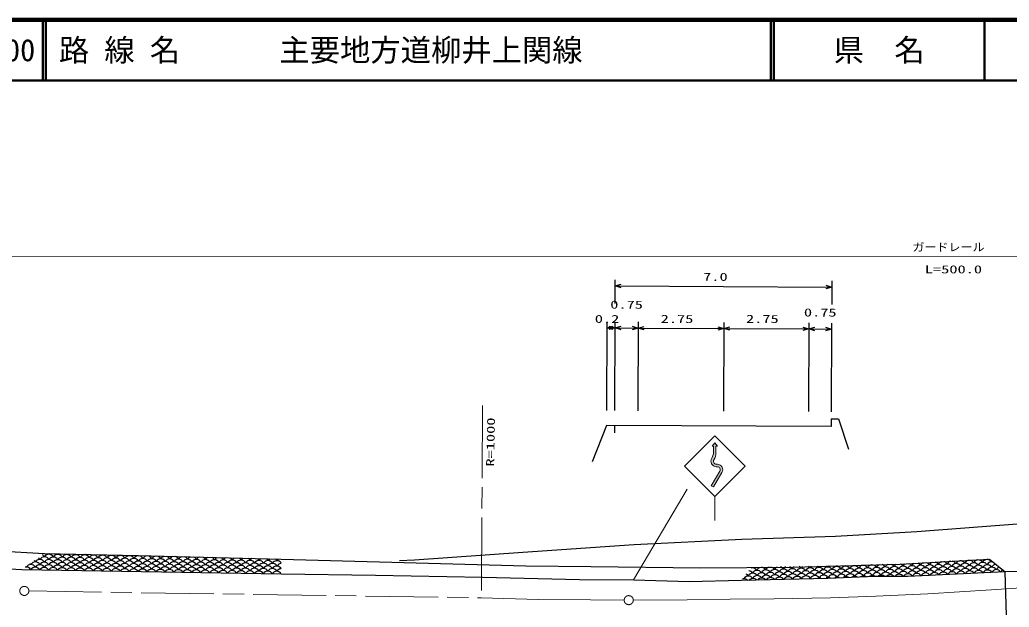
# Model space of a CAD drawing. Units: millimetres, scale not verified. Extents: x 40000 to 680000, y 20000 to 380000.
# Drawn here: x 173932 to 337076, y 283138 to 380000 of the extents above; entities that cross this region are included whole.
import ezdxf
from ezdxf.enums import TextEntityAlignment as Align

# ---------------------------------------------------------------- set-up
doc = ezdxf.new("R2010")
doc.units = ezdxf.units.MM
doc.header["$LTSCALE"] = 1000
doc.linetypes.add('CHAIN', pattern=[18.5, 12, -1.5, 3.5, -1.5])
for name, color, linetype, lineweight in [('M-BGD', 7, 'Continuous', 25), ('M-BMK', 2, 'CHAIN', 13), ('M-STR-HTXT', 7, 'Continuous', 13), ('M-TTL', 2, 'Continuous', 140), ('M-TTL-LINE', 7, 'Continuous', 50)]:
    doc.layers.add(name, color=color, linetype=linetype, lineweight=lineweight)
doc.layers.add('M-TTL-TXT', color=7, linetype='Continuous')
doc.styles.add('ＭＳ ゴシック', font='')
doc.styles.get('ＭＳ ゴシック').set_extended_font_data('MS Gothic')

# ---------------------------------------------------------------- blocks, each defined once
blk = doc.blocks.new('BUHIN1')
at = {"layer": 'M-BMK'}
blk.add_circle((0, 0), 746, dxfattribs=at)
blk = doc.blocks.new('BUHIN38')
at = {"layer": 'M-BGD'}
blk.add_lwpolyline([(998, -293), (0, 0), (1002, 279)], dxfattribs=at)
blk = doc.blocks.new('BUHIN39')
at = {"layer": 'M-BGD'}
blk.add_lwpolyline([(-998, 293), (0, 0), (-1002, -279)], dxfattribs=at)

msp = doc.modelspace()

# ---------------------------------------------------------------- hatches: boundary and pattern name
at = {"layer": 'M-STR-HTXT'}
msp.add_hatch(color=256, dxfattribs=at).paths.add_polyline_path([(288296, 302972), (289711, 305341), (289835, 305732), (289801, 306059), (289598, 306414), (289431, 306556), (289126, 306683), (288839, 306704), (288527, 306781), (288351, 306970), (288298, 307129), (288302, 307299), (288331, 307398), (288396, 307511), (288503, 307694), (288579, 307859), (288679, 308181), (288711, 308365), (288724, 308518), (288726, 309719), (288976, 309720), (288525, 310225), (288075, 309719), (288326, 309719), (288326, 308739), (288283, 308325), (288188, 308008), (288047, 307721), (287991, 307631), (287923, 307437), (287895, 307141), (287944, 306905), (288037, 306715), (288160, 306565), (288326, 306435), (288719, 306308), (288896, 306303), (289218, 306217), (289343, 306096), (289423, 305925), (289412, 305642), (289344, 305506), (287952, 303177)])
msp.add_hatch(color=256, dxfattribs=at).paths.add_polyline_path([(288296, 302972), (289711, 305341), (289835, 305732), (289801, 306059), (289598, 306414), (289431, 306556), (289126, 306683), (288839, 306704), (288527, 306781), (288351, 306970), (288298, 307129), (288302, 307299), (288331, 307398), (288396, 307511), (288503, 307694), (288579, 307859), (288679, 308181), (288711, 308365), (288724, 308518), (288726, 309719), (288976, 309720), (288525, 310225), (288075, 309719), (288326, 309719), (288326, 308739), (288283, 308325), (288188, 308008), (288047, 307721), (287991, 307631), (287923, 307437), (287895, 307141), (287944, 306905), (288037, 306715), (288160, 306565), (288326, 306435), (288719, 306308), (288896, 306303), (289218, 306217), (289343, 306096), (289423, 305925), (289412, 305642), (289344, 305506), (287952, 303177)])

# ---------------------------------------------------------------- linework, layer by layer
at = {"layer": 'M-BGD'}
for p, q in [((272089, 333241), (272109, 337119)), ((272104, 336119), (307821, 335930)), ((307827, 336930), (307806, 333053)), ((270714, 315573), (270791, 330197)), ((272073, 330191), (271996, 315566)), ((275894, 330171), (275817, 315546)), ((290031, 330096), (289954, 315471)), ((304039, 330022), (303962, 315397)), ((307790, 330002), (307713, 315377)), ((270786, 329198), (272067, 329191)), ((272067, 329191), (275889, 329171)), ((275889, 329171), (290026, 329096)), ((290026, 329096), (304034, 329022)), ((304034, 329022), (307785, 329002)), ((307706, 314187), (307700, 312929)), ((307706, 314187), (308941, 314180)), ((308941, 314180), (310595, 309209)), ((270701, 313124), (268326, 307129)), ((307700, 312929), (270701, 313124)), ((271983, 313117), (271983, 311898)), ((321825, 295614), (339833, 296993)), ((308457, 294860), (321825, 295614)), ((275256, 293475), (292964, 294355)), ((292964, 294355), (308457, 294860)), ((168714, 292498), (177982, 292013)), ((239024, 290966), (256890, 292220)), ((256890, 292220), (275256, 293475)), ((177982, 292013), (193470, 291652)), ((193470, 291652), (217007, 291049)), ((217007, 291049), (235300, 290567)), ((235300, 290567), (257373, 289964)), ((236525, 290840), (239024, 290966)), ((319080, 290227), (333836, 291085)), ((333836, 291085), (336406, 288965)), ((174275, 289329), (161080, 289935)), ((217049, 288610), (174275, 289329)), ((257373, 289964), (268105, 289845)), ((268105, 289845), (286154, 289607)), ((286154, 289607), (301398, 289734)), ((301398, 289734), (319080, 290227)), ((336406, 288965), (320360, 288211)), ((339297, 289028), (336406, 288965)), ((336613, 281790), (336425, 288966)), ((232603, 288371), (217049, 288610)), ((250229, 288065), (232603, 288371)), ((266232, 287632), (250229, 288065)), ((275161, 287573), (266232, 287632)), ((284296, 287326), (275161, 287573)), ((292912, 287516), (284296, 287326)), ((307167, 287895), (292912, 287516)), ((314972, 288209), (307167, 287895)), ((320360, 288211), (314972, 288209))]:
    msp.add_line(p, q, dxfattribs=at)
for centre, radius, start, end in [((176496, 289751), 843, 28.05238, 150.0225), ((175765, 290198), 843, 28.05238, 47.53273), ((177240, 290173), 843, 28.05238, 150.0225), ((176510, 290620), 843, 28.05238, 54.22218), ((177971, 289726), 843, 28.05238, 150.0225), ((177985, 290595), 843, 28.05238, 150.0225), ((177255, 291042), 843, 28.05238, 61.18239), ((178715, 290148), 843, 28.05238, 150.0225), ((178730, 291017), 843, 28.05238, 150.0225), ((178000, 291464), 843, 28.05238, 39.1804), ((179445, 289702), 843, 28.05238, 150.0225), ((179460, 290570), 843, 28.05238, 150.0225), ((179475, 291439), 843, 139.02366, 150.0225), ((180190, 290124), 843, 28.05238, 150.0225), ((180205, 290992), 843, 28.05238, 150.0225), ((179475, 291439), 843, 28.05238, 38.14711), ((180920, 289677), 843, 28.05238, 150.0225), ((180935, 290545), 843, 28.05238, 150.0225), ((180950, 291414), 843, 140.04179, 150.0225), ((181665, 290099), 843, 28.05238, 150.0225), ((181680, 290967), 843, 28.05238, 150.0225), ((180950, 291414), 843, 28.05238, 37.12898), ((182395, 289652), 843, 28.05238, 150.0225), ((182410, 290521), 843, 28.05238, 150.0225), ((182425, 291389), 843, 141.0457, 150.0225), ((183140, 290074), 843, 28.05238, 150.0225), ((183155, 290943), 843, 28.05238, 150.0225), ((182425, 291389), 843, 28.05238, 36.12507), ((183870, 289627), 843, 28.05238, 150.0225), ((183885, 290496), 843, 28.05238, 150.0225), ((183900, 291364), 843, 142.03627, 150.0225), ((184615, 290049), 843, 28.05238, 150.0225), ((184630, 290918), 843, 28.05238, 150.0225), ((183900, 291364), 843, 28.05238, 35.1345), ((185345, 289603), 843, 28.05238, 150.0225), ((185360, 290471), 843, 28.05238, 150.0225), ((185374, 291340), 843, 143.0143, 150.0225), ((186090, 290024), 843, 28.05238, 150.0225), ((186105, 290893), 843, 28.05238, 150.0225), ((186820, 289578), 843, 28.05238, 150.0225), ((186835, 290446), 843, 28.05238, 150.0225), ((187565, 290000), 843, 28.05238, 150.0225), ((187580, 290868), 843, 28.05238, 150.0225), ((188295, 289553), 843, 28.05238, 150.0225), ((188310, 290422), 843, 28.05238, 150.0225), ((189040, 289975), 843, 28.05238, 150.0225), ((189054, 290843), 843, 28.05238, 150.0225), ((189785, 290397), 843, 28.05238, 150.0225), ((190515, 289950), 843, 28.05238, 150.0225), ((190530, 290819), 843, 28.05238, 150.0225), ((191260, 290372), 843, 28.05238, 150.0225), ((191990, 289925), 843, 28.05238, 150.0225), ((192004, 290794), 843, 28.05238, 150.0225), ((192735, 290347), 843, 28.05238, 150.0225), ((193465, 289901), 843, 28.05238, 150.0225), ((193479, 290769), 843, 28.05238, 150.0225), ((194210, 290322), 843, 28.05238, 150.0225), ((194940, 289876), 843, 28.05238, 150.0225), ((194954, 290744), 843, 28.05238, 150.0225), ((195684, 290298), 843, 28.05238, 150.0225), ((196415, 289851), 843, 28.05238, 150.0225), ((196429, 290720), 843, 95.28792, 150.0225), ((197159, 290273), 843, 28.05238, 150.0225), ((196429, 290720), 843, 28.05238, 81.88286), ((197890, 289826), 843, 28.05238, 150.0225), ((197904, 290695), 843, 100.24476, 150.0225), ((198634, 290248), 843, 28.05238, 150.0225), ((197904, 290695), 843, 28.05238, 76.92604), ((199365, 289801), 843, 28.05238, 150.0225), ((199379, 290670), 843, 103.66456, 150.0225), ((200109, 290223), 843, 28.05238, 150.0225), ((199379, 290670), 843, 28.05238, 73.50621), ((200840, 289777), 843, 28.05238, 150.0225), ((200854, 290645), 843, 106.45296, 150.0225), ((201584, 290199), 843, 28.05238, 150.0225), ((200854, 290645), 843, 28.05238, 70.71782), ((202314, 289752), 843, 28.05238, 150.0225), ((202329, 290620), 843, 108.87214, 150.0225), ((203059, 290174), 843, 28.05238, 150.0225), ((202329, 290620), 843, 28.05238, 68.29863), ((203789, 289727), 843, 28.05238, 150.0225), ((203804, 290596), 843, 111.04188, 150.0225), ((204534, 290149), 843, 28.05238, 150.0225), ((203804, 290596), 843, 28.05238, 66.12892), ((205264, 289702), 843, 28.05238, 150.0225), ((205279, 290571), 843, 113.02873, 150.0225), ((206009, 290124), 843, 28.05238, 150.0225), ((205279, 290571), 843, 28.05238, 64.14204), ((206739, 289677), 843, 28.05238, 150.0225), ((206754, 290546), 843, 114.87437, 150.0225), ((207484, 290099), 843, 28.05238, 150.0225), ((206754, 290546), 843, 28.05238, 62.29643), ((208214, 289653), 843, 28.05238, 150.0225), ((208229, 290521), 843, 116.60673, 150.0225), ((208959, 290075), 843, 28.05238, 150.0225), ((208229, 290521), 843, 28.05238, 60.56404), ((209689, 289628), 843, 28.05238, 150.0225), ((209704, 290496), 843, 118.2458, 150.0225), ((210434, 290050), 843, 28.05238, 150.0225), ((209704, 290496), 843, 28.05238, 58.92497), ((211164, 289603), 843, 28.05238, 150.0225), ((211179, 290472), 843, 119.80638, 150.0225), ((211909, 290025), 843, 28.05238, 150.0225), ((211179, 290472), 843, 28.05238, 57.36439), ((212639, 289578), 843, 28.05238, 150.0225), ((212654, 290447), 843, 121.29976, 150.0225), ((213384, 290000), 843, 28.05238, 150.0225), ((212654, 290447), 843, 28.05238, 55.87102), ((214114, 289554), 843, 28.05238, 150.0225), ((214129, 290422), 843, 122.73485, 150.0225), ((214859, 289975), 843, 28.05238, 150.0225), ((214129, 290422), 843, 28.05238, 54.43596), ((215604, 290397), 843, 124.11876, 150.0225), ((216334, 289951), 843, 35.84266, 150.0225), ((215604, 290397), 843, 28.05238, 53.05202), ((217079, 290373), 843, 125.45738, 150.0225), ((321755, 289624), 830, 31.09868, 69.11296), ((323214, 289693), 830, 114.64519, 154.283), ((323214, 289693), 830, 31.09868, 72.0117), ((324673, 289761), 830, 111.3091, 154.283), ((324673, 289761), 830, 31.09868, 75.34779), ((326132, 289830), 830, 107.22362, 154.283), ((326132, 289830), 830, 31.09868, 79.43327), ((327590, 289898), 830, 101.31013, 154.283), ((327590, 289898), 830, 31.09868, 85.34675), ((329049, 289967), 830, 31.09868, 154.283), ((329799, 289566), 830, 31.09868, 154.283), ((330508, 290035), 830, 31.09868, 154.283), ((331258, 289635), 830, 31.09868, 154.283), ((331967, 290104), 830, 31.09868, 154.283), ((332717, 289703), 830, 31.09868, 154.283), ((333426, 290172), 830, 31.09868, 154.283), ((334175, 289772), 830, 66.69572, 154.283), ((334884, 290241), 830, 141.57222, 154.283), ((175006, 288907), 843, 28.05238, 101.79216), ((175751, 289329), 843, 28.05238, 150.0225), ((175021, 289776), 843, 28.05238, 41.00111), ((176481, 288883), 843, 28.05238, 150.0225), ((177226, 289305), 843, 28.05238, 150.0225), ((177956, 288858), 843, 28.05238, 150.0225), ((178701, 289280), 843, 28.05238, 150.0225), ((179431, 288833), 843, 28.05238, 150.0225), ((180176, 289255), 843, 28.05238, 150.0225), ((180906, 288808), 843, 28.05238, 150.0225), ((181651, 289230), 843, 28.05238, 150.0225), ((182381, 288784), 843, 28.05238, 150.0225), ((183125, 289205), 843, 28.05238, 150.0225), ((183856, 288759), 843, 28.05238, 150.0225), ((184601, 289181), 843, 28.05238, 150.0225), ((185331, 288734), 843, 28.05238, 150.0225), ((186075, 289156), 843, 28.05238, 150.0225), ((186806, 288709), 843, 28.05238, 150.0225), ((187550, 289131), 843, 28.05238, 150.0225), ((188281, 288684), 843, 28.05238, 150.0225), ((189025, 289106), 843, 28.05238, 150.0225), ((189755, 288660), 843, 28.05238, 150.0225), ((189770, 289528), 843, 28.05238, 150.0225), ((190500, 289082), 843, 28.05238, 150.0225), ((191230, 288635), 843, 28.05238, 150.0225), ((191245, 289503), 843, 28.05238, 150.0225), ((191975, 289057), 843, 28.05238, 150.0225), ((192705, 288610), 843, 28.05238, 150.0225), ((192720, 289479), 843, 28.05238, 150.0225), ((193450, 289032), 843, 28.05238, 150.0225), ((194180, 288585), 843, 28.05238, 150.0225), ((194195, 289454), 843, 28.05238, 150.0225), ((194925, 289007), 843, 28.05238, 150.0225), ((195655, 288560), 843, 28.05238, 150.0225), ((195670, 289429), 843, 28.05238, 150.0225), ((196400, 288982), 843, 28.05238, 150.0225), ((197130, 288536), 843, 28.05238, 150.0225), ((197145, 289404), 843, 28.05238, 150.0225), ((197875, 288958), 843, 28.05238, 150.0225), ((198605, 288511), 843, 28.05238, 150.0225), ((198620, 289380), 843, 28.05238, 150.0225), ((199350, 288933), 843, 28.05238, 150.0225), ((200080, 288486), 843, 28.05238, 150.0225), ((200095, 289355), 843, 28.05238, 150.0225), ((200825, 288908), 843, 28.05238, 150.0225), ((201555, 288461), 843, 28.05238, 150.0225), ((201570, 289330), 843, 28.05238, 150.0225), ((202300, 288883), 843, 28.05238, 150.0225), ((203030, 288437), 843, 28.05238, 150.0225), ((203045, 289305), 843, 28.05238, 150.0225), ((203775, 288858), 843, 28.05238, 150.0225), ((204505, 288412), 843, 28.05238, 150.0225), ((204520, 289280), 843, 28.05238, 150.0225), ((205250, 288834), 843, 28.05238, 150.0225), ((205980, 288387), 843, 28.05238, 150.0225), ((205994, 289256), 843, 28.05238, 150.0225), ((206725, 288809), 843, 28.05238, 150.0225), ((207455, 288362), 843, 28.05238, 150.0225), ((207469, 289231), 843, 28.05238, 150.0225), ((208200, 288784), 843, 28.05238, 150.0225), ((208930, 288337), 843, 28.05238, 150.0225), ((208944, 289206), 843, 28.05238, 150.0225), ((209675, 288759), 843, 28.05238, 150.0225), ((210405, 288313), 843, 28.05238, 150.0225), ((210419, 289181), 843, 28.05238, 150.0225), ((211150, 288735), 843, 28.05238, 150.0225), ((211880, 288288), 843, 28.05238, 150.0225), ((211894, 289156), 843, 28.05238, 150.0225), ((212624, 288710), 843, 28.05238, 150.0225), ((213355, 288263), 843, 28.05238, 150.0225), ((213369, 289132), 843, 28.05238, 150.0225), ((214099, 288685), 843, 28.05238, 150.0225), ((214830, 288238), 843, 28.05238, 150.0225), ((214844, 289107), 843, 28.05238, 150.0225), ((215574, 288660), 843, 28.05238, 150.0225), ((215589, 289529), 843, 28.05238, 150.0225), ((216304, 288214), 843, 28.05238, 150.0225), ((216319, 289082), 843, 32.1674, 150.0225), ((217049, 288635), 843, 91.04039, 150.0225), ((217064, 289504), 843, 93.04341, 150.0225), ((294038, 288321), 830, 31.09868, 81.34569), ((294747, 288790), 830, 31.09868, 107.11394), ((295497, 288390), 830, 31.09868, 154.283), ((296206, 288859), 830, 31.09868, 154.283), ((296247, 287989), 830, 31.09868, 154.283), ((296956, 288458), 830, 31.09868, 154.283), ((297665, 288927), 830, 100.85451, 154.283), ((297706, 288058), 830, 31.09868, 154.283), ((298415, 288527), 830, 31.09868, 154.283), ((297665, 288927), 830, 31.09868, 81.71632), ((299123, 288996), 830, 110.73427, 154.283), ((299164, 288127), 830, 31.09868, 154.283), ((299873, 288596), 830, 31.09868, 154.283), ((299123, 288996), 830, 31.09868, 71.83659), ((300582, 289065), 830, 117.15462, 154.283), ((300623, 288195), 830, 31.09868, 154.283), ((301332, 288664), 830, 31.09868, 154.283), ((300582, 289065), 830, 31.09868, 65.41624), ((302041, 289133), 830, 122.3434, 154.283), ((302082, 288264), 830, 31.09868, 154.283), ((302791, 288733), 830, 31.09868, 154.283), ((302041, 289133), 830, 31.09868, 60.22746), ((303500, 289202), 830, 126.8462, 154.283), ((303541, 288332), 830, 31.09868, 154.283), ((304250, 288801), 830, 31.09868, 154.283), ((303500, 289202), 830, 31.09868, 55.72465), ((304959, 289270), 830, 130.89989, 154.283), ((305000, 288401), 830, 31.09868, 154.283), ((305709, 288870), 830, 31.09868, 154.283), ((305749, 288000), 830, 31.09868, 154.283), ((304959, 289270), 830, 31.09868, 51.67097), ((306417, 289339), 830, 134.63276, 154.283), ((306458, 288469), 830, 31.09868, 154.283), ((307167, 288938), 830, 31.09868, 154.283), ((307208, 288069), 830, 31.09868, 154.283), ((306417, 289339), 830, 31.09868, 47.93806), ((307876, 289407), 830, 138.12379, 154.283), ((307917, 288538), 830, 31.09868, 154.283), ((308626, 289007), 830, 31.09868, 154.283), ((308667, 288137), 830, 31.09868, 154.283), ((307876, 289407), 830, 31.09868, 44.44707), ((309335, 289476), 830, 141.42555, 154.283), ((309376, 288606), 830, 31.09868, 154.283), ((310085, 289075), 830, 31.09868, 154.283), ((310126, 288206), 830, 31.09868, 154.283), ((309335, 289476), 830, 31.09868, 41.14531), ((310794, 289544), 830, 144.57539, 154.283), ((310835, 288675), 830, 31.09868, 154.283), ((311544, 289144), 830, 31.09868, 154.283), ((311585, 288275), 830, 31.09868, 154.283), ((312294, 288744), 830, 31.09868, 154.283), ((313002, 289213), 830, 31.09868, 154.283), ((313043, 288343), 830, 31.09868, 154.283), ((313752, 288812), 830, 31.09868, 154.283), ((313793, 287943), 830, 31.09868, 154.283), ((314461, 289281), 830, 31.09868, 154.283), ((314502, 288412), 830, 31.09868, 154.283), ((315211, 288881), 830, 31.09868, 154.283), ((315252, 288011), 830, 31.09868, 154.283), ((315920, 289350), 830, 105.15355, 154.283), ((315961, 288480), 830, 31.09868, 154.283), ((316670, 288949), 830, 31.09868, 154.283), ((316711, 288080), 830, 31.09868, 154.283), ((315920, 289350), 830, 31.09868, 77.41728), ((317379, 289418), 830, 113.20585, 154.283), ((317420, 288549), 830, 31.09868, 154.283), ((318129, 289018), 830, 31.09868, 154.283), ((318170, 288148), 830, 31.09868, 154.283), ((317379, 289418), 830, 31.09868, 69.365), ((318838, 289487), 830, 119.08842, 154.283), ((318879, 288617), 830, 31.09868, 154.283), ((319588, 289086), 830, 31.09868, 154.283), ((319628, 288217), 830, 31.09868, 154.283), ((318838, 289487), 830, 31.09868, 64.12086), ((320296, 289555), 830, 120.14781, 154.283), ((320337, 288686), 830, 31.09868, 154.283), ((321046, 289155), 830, 31.09868, 154.283), ((321087, 288285), 830, 31.09868, 154.283), ((320296, 289555), 830, 31.09868, 66.50908), ((321755, 289624), 830, 117.54393, 154.283), ((321796, 288754), 830, 31.09868, 154.283), ((322505, 289223), 830, 31.09868, 154.283), ((322546, 288354), 830, 31.09868, 154.283), ((323255, 288823), 830, 31.09868, 154.283), ((323296, 287954), 830, 31.09868, 154.283), ((323964, 289292), 830, 31.09868, 154.283), ((324005, 288423), 830, 31.09868, 154.283), ((324714, 288892), 830, 31.09868, 154.283), ((324755, 288022), 830, 31.09868, 154.283), ((325423, 289361), 830, 31.09868, 154.283), ((325464, 288491), 830, 31.09868, 154.283), ((326172, 288960), 830, 31.09868, 154.283), ((326213, 288091), 830, 31.09868, 154.283), ((326882, 289429), 830, 31.09868, 154.283), ((326922, 288560), 830, 31.09868, 154.283), ((327631, 289029), 830, 31.09868, 154.283), ((327672, 288159), 830, 31.09868, 154.283), ((328340, 289498), 830, 31.09868, 154.283), ((328381, 288628), 830, 31.09868, 154.283), ((329090, 289097), 830, 31.09868, 154.283), ((329131, 288228), 830, 31.09868, 154.283), ((329840, 288697), 830, 31.09868, 154.283), ((330549, 289166), 830, 31.09868, 154.283), ((330590, 288296), 830, 31.09868, 154.283), ((331299, 288765), 830, 31.09868, 154.283), ((332008, 289234), 830, 31.09868, 154.283), ((332049, 288365), 830, 31.09868, 154.283), ((332758, 288834), 830, 31.09868, 154.283), ((333466, 289303), 830, 31.09868, 154.283), ((333507, 288434), 830, 31.09868, 154.283), ((334216, 288903), 830, 31.09868, 154.283), ((334925, 289372), 830, 91.22795, 154.283), ((334966, 288502), 830, 31.09868, 154.283), ((335675, 288971), 830, 106.77156, 154.283), ((336425, 288571), 830, 119.84895, 154.283), ((293370, 286983), 830, 43.02312, 108.38472), ((292620, 287383), 830, 31.09868, 41.97771), ((294079, 287452), 830, 31.09868, 154.283), ((293329, 287852), 830, 31.09868, 61.11818), ((294788, 287921), 830, 31.09868, 154.283), ((294829, 287051), 830, 40.97337, 142.62834), ((295538, 287520), 830, 31.09868, 154.283), ((296288, 287120), 830, 38.98173, 144.62001), ((296997, 287589), 830, 31.09868, 154.283), ((297746, 287188), 830, 37.04127, 146.56044), ((298455, 287658), 830, 31.09868, 154.283), ((299205, 287257), 830, 35.14619, 148.45552), ((299914, 287726), 830, 31.09868, 154.283), ((300664, 287326), 830, 33.29152, 150.31019), ((301373, 287795), 830, 31.09868, 154.283), ((302123, 287394), 830, 31.47294, 152.12877), ((302832, 287863), 830, 31.09868, 154.283), ((303582, 287463), 830, 31.09868, 153.91505), ((304291, 287932), 830, 31.09868, 154.283), ((304331, 287062), 830, 79.82661, 103.77513), ((305040, 287531), 830, 31.09868, 154.283), ((305790, 287131), 830, 73.77492, 109.8268), ((306499, 287600), 830, 31.09868, 154.283), ((307249, 287199), 830, 69.25786, 114.34385), ((307958, 287668), 830, 31.09868, 154.283), ((308708, 287268), 830, 65.47258, 118.12913), ((309417, 287737), 830, 31.09868, 154.283), ((310167, 287336), 830, 62.13692, 121.4648), ((310876, 287805), 830, 31.09868, 154.283), ((311625, 287405), 830, 59.11232, 124.48939), ((312334, 287874), 830, 31.09868, 154.283), ((313084, 287474), 830, 56.31853, 127.28322), ((314543, 287542), 830, 53.47636, 129.89763), ((316002, 287611), 830, 46.18593, 133.84907), ((317461, 287679), 830, 39.75923, 140.27577), ((318919, 287748), 830, 33.88524, 146.14976), ((320378, 287816), 830, 31.09868, 151.64339), ((321837, 287885), 830, 31.09868, 154.283)]:
    msp.add_arc(centre, radius, start, end, dxfattribs=at)
at = {"layer": 'M-BMK'}
for p, q in [((250246, 316416), (250029, 284688)), ((175430, 285812), (250029, 284688)), ((323676, 285317), (334124, 286013)), ((334124, 286013), (342093, 286535)), ((250029, 284688), (259384, 284431)), ((259384, 284431), (268046, 284347)), ((268046, 284347), (273592, 284307)), ((275092, 284306), (283951, 284352)), ((283951, 284352), (291054, 284440)), ((291054, 284440), (298330, 284529)), ((298330, 284529), (307598, 284705)), ((307598, 284705), (315101, 284967)), ((315101, 284967), (323676, 285317))]:
    msp.add_line(p, q, dxfattribs=at)
at = {"layer": 'M-STR-HTXT'}
for p, q in [((85363, 341039), (574500, 340836)), ((288525, 311384), (283527, 306382)), ((288075, 309719), (288525, 310225)), ((293527, 306385), (288525, 311384)), ((288525, 310225), (288976, 309720)), ((288075, 309719), (288326, 309719)), ((288326, 309719), (288326, 308740)), ((288726, 309719), (288976, 309720)), ((288726, 309719), (288726, 308613)), ((288361, 307460), (288384, 307493)), ((283527, 306382), (288528, 301384)), ((289367, 305546), (287952, 303177)), ((289711, 305341), (288296, 302972)), ((288528, 301384), (293527, 306385)), ((288780, 306305), (288945, 306303)), ((288786, 306705), (288951, 306702)), ((275140, 287626), (283968, 302598)), ((288296, 302972), (287952, 303177)), ((288528, 301384), (288529, 297421))]:
    msp.add_line(p, q, dxfattribs=at)
for centre, radius, start, end in [((286326, 308739), 2000, 324.8368, 0.0175), ((286726, 308612), 2000, 324.8368, 0.0175), ((288793, 307205), 900, 144.83681, 269.18718), ((288793, 307205), 500, 144.83681, 269.18718), ((288938, 305803), 500, 329.15069, 89.18718), ((288938, 305803), 900, 329.15069, 89.18718)]:
    msp.add_arc(centre, radius, start, end, dxfattribs=at)
at = {"layer": 'M-TTL'}
msp.add_line((680000, 380000), (40000, 380000), dxfattribs=at)
at = {"layer": 'M-TTL-LINE'}
for p, q in [((177750, 380000), (177750, 370000)), ((178250, 380000), (178250, 370000)), ((297750, 380000), (297750, 370000)), ((298250, 380000), (298250, 370000)), ((333000, 380000), (333000, 370000)), ((40000, 370000), (680000, 370000))]:
    msp.add_line(p, q, dxfattribs=at)

# ---------------------------------------------------------------- block references
at = {"rotation": 0.0175}
for name, p in [('BUHIN38', (272104, 336119)), ('BUHIN39', (307821, 335930)), ('BUHIN38', (270786, 329198)), ('BUHIN39', (272067, 329191)), ('BUHIN38', (272067, 329191)), ('BUHIN39', (275889, 329171)), ('BUHIN38', (275889, 329171)), ('BUHIN39', (290026, 329096)), ('BUHIN38', (290026, 329096)), ('BUHIN39', (304034, 329022)), ('BUHIN38', (304034, 329022)), ('BUHIN39', (307785, 329002)), ('BUHIN1', (174680, 285823)), ('BUHIN1', (274342, 284302))]:
    msp.add_blockref(name, p, dxfattribs=at)

# ---------------------------------------------------------------- texts
at = {"layer": 'M-BGD', "style": 'ＭＳ ゴシック', "width": 1.5}
for s, p in [('7.0', (286607, 336572)), ('0.75', (271288, 331985)), ('0.2', (268738, 329627)), ('2.75', (279602, 329631)), ('2.75', (293674, 329635)), ('0.75', (303220, 330685))]:
    msp.add_text(s, height=1320, rotation=359.718, dxfattribs=at).set_placement(p, align=Align.BOTTOM_LEFT)
at = {"layer": 'M-BMK', "style": 'ＭＳ ゴシック', "width": 1.5}
msp.add_text('R=1000', height=1320, rotation=88.918, dxfattribs=at).set_placement((252531, 306316), align=Align.BOTTOM_LEFT)
at = {"layer": 'M-STR-HTXT', "style": 'ＭＳ ゴシック'}
for s, width, p in [('ガードレール', 1.1, (321123, 341438)), ('L=500.0', 1.5, (323169, 337793))]:
    msp.add_text(s, height=1320, rotation=0.018, dxfattribs=dict(at, width=width)).set_placement(p, align=Align.BOTTOM_LEFT)
at = {"layer": 'M-TTL-TXT', "style": 'ＭＳ ゴシック'}
for s, p in [('路 線 名', (180380, 375000)), ('主要地方道柳井上関線', (216734, 375000)), ('030-00', (161521, 375000))]:
    msp.add_text(s, height=3666, dxfattribs=at).set_placement(p, align=Align.MIDDLE_LEFT)
msp.add_text('県\u3000名', height=3666, dxfattribs=at).set_placement((315625, 375000), align=Align.MIDDLE_CENTER)

doc.saveas('drawing.dxf')
